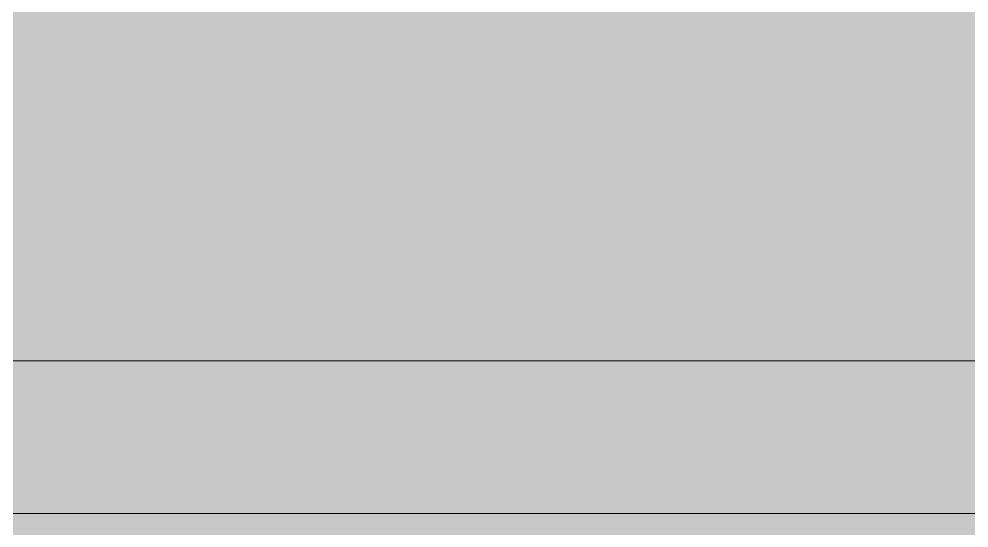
# Model space of a CAD drawing. Header units: inches. Extents: x -4266 to -1814, y 9706 to 12441.
# Drawn here: x -3039.77 to -3027.32, y 11285.08 to 11291.75 of the extents above; entities that cross this region are included whole.
import ezdxf

# ---------------------------------------------------------------- set-up
doc = ezdxf.new("R2010")
doc.units = ezdxf.units.IN
doc.header["$MEASUREMENT"] = 0
doc.linetypes.add('Dash', pattern=[0.25, 0.125, -0.125])
for name, color, linetype, lineweight in [('0-1', 7, 'Continuous', 5), ('0-3', 7, 'Continuous', 9), ('A-DOOR-4', 10, 'Continuous', 13), ('A-DOOR-7', 59, 'Continuous', 13), ('A-DOOR-HDLN-1', 170, 'Dash', 13)]:
    doc.layers.add(name, color=color, linetype=linetype, lineweight=lineweight)
doc.layers.add('A-AREA-PATT-5', color=51, linetype='Continuous', lineweight=9, transparency=1)

# ---------------------------------------------------------------- blocks, each defined once
blk = doc.blocks.new('GLASS GARAGE DOOR B - DOOR AT COMMUNITY ROOM-2435622-FLOOR PLAN - 1ST FLOOR')
at = {"layer": 'A-DOOR-7'}
blk.add_hatch(color=256, dxfattribs=at).paths.add_polyline_path([(25.733, 6.749), (127, 6.749), (127, 8.749), (5, 8.749), (5, 6.749)], flags=0)
at = {"layer": 'A-DOOR-4'}
for p, q in [((5, 8.749), (127, 8.749)), ((127, 6.749), (5, 6.749))]:
    blk.add_line(p, q, dxfattribs=at)
at = {"layer": 'A-DOOR-HDLN-1'}
blk.add_line((3, 6.749), (129, 6.749), dxfattribs=at)
blk = doc.blocks.new('CTR - 1st Phase - Shell_rvt-1-FLOOR PLAN - 1ST FLOOR')
at = {"layer": '0-3'}
blk.add_blockref('GLASS GARAGE DOOR B - DOOR AT COMMUNITY ROOM-2435622-FLOOR PLAN - 1ST FLOOR', (-3153.324, 11278.517), dxfattribs=at)

msp = doc.modelspace()

# ---------------------------------------------------------------- hatches: boundary and pattern name
at = {"layer": 'A-AREA-PATT-5'}
h = msp.add_hatch(color=256, dxfattribs=at)
h.paths.add_polyline_path([(-2947.12374, 11280.6019), (-2947.12374, 11281.2894), (-2945.12374, 11281.2894), (-2945.12374, 11284.9144), (-2944.93004, 11284.9144), (-2944.93004, 11400.2269), (-2948.07374, 11400.2269), (-2948.07374, 11405.6019), (-2948.57374, 11405.6019), (-2948.57374, 11407.6019), (-2946.63624, 11407.6019), (-2946.63624, 11408.2269), (-2945.69874, 11408.2269), (-2945.69874, 11440.9769), (-2946.63624, 11440.9769), (-2946.63624, 11441.6019), (-2948.57374, 11441.6019), (-2948.57374, 11443.6019), (-2948.07374, 11443.6019), (-2948.07374, 11445.2269), (-2984.69874, 11445.2269), (-2984.69874, 11469.4144), (-3044.22374, 11469.4144), (-3044.22374, 11468.9144), (-3046.22374, 11468.9144), (-3046.22374, 11470.8519), (-3046.84874, 11470.8519), (-3046.84874, 11471.7894), (-3081.59874, 11471.7894), (-3081.59874, 11470.8519), (-3082.22374, 11470.8519), (-3082.22374, 11468.9144), (-3084.22374, 11468.9144), (-3084.22374, 11469.4144), (-3140.12374, 11469.4144), (-3140.12374, 11469.7894), (-3367.87374, 11469.7894), (-3367.87374, 11322.30481), (-3369.87374, 11322.30481), (-3369.87374, 11286.30481), (-3367.87374, 11286.30481), (-3367.87374, 11284.30481), (-3369.87374, 11284.30481), (-3369.87374, 11283.5394), (-3367.87374, 11283.5394), (-3367.87374, 11281.5394), (-3369.87374, 11281.5394), (-3369.87374, 11281.2894), (-3327.72374, 11281.2894), (-3327.72374, 11280.6019), (-3292.72374, 11280.6019), (-3292.72374, 11281.2894), (-3290.72374, 11281.2894), (-3290.72374, 11284.9144), (-3281.32374, 11284.9144), (-3281.32374, 11280.6019), (-3161.32374, 11280.6019), (-3161.32374, 11284.9144), (-3147.32374, 11284.9144), (-3147.32374, 11280.6019), (-3027.32374, 11280.6019), (-3027.32374, 11284.9144), (-3021.92374, 11284.9144), (-3021.92374, 11281.2894), (-2947.12686, 11281.2894), (-2947.12686, 11280.6019)], flags=0)
h.paths.add_polyline_path([(-3088.69874, 11285.26596), (-3148.32374, 11285.26596), (-3148.32374, 11287.26596), (-3026.32374, 11287.26596), (-3026.32374, 11285.26596), (-3085.94874, 11285.26596)], flags=0)
h.paths.add_polyline_path([(-3281.32374, 11285.26596), (-3282.32374, 11285.26596), (-3282.32374, 11287.26596), (-3160.32374, 11287.26596), (-3160.32374, 11285.26596), (-3278.99521, 11285.26596)], flags=0)
h.paths.add_polyline_path([(-3025.64215, 11286.6164), (-3026.04249, 11286.6164), (-3026.04249, 11289.36378), (-3025.04249, 11289.36378), (-3025.04249, 11286.6164), (-3025.54777, 11286.6164)], flags=0)
h.paths.add_polyline_path([(-3159.04249, 11286.6164), (-3160.04249, 11286.6164), (-3160.04249, 11289.36378), (-3159.04249, 11289.36378), (-3159.04249, 11287.26596)], flags=0)
h.paths.add_polyline_path([(-3283.60499, 11286.6164), (-3283.60499, 11289.36378), (-3282.60499, 11289.36378), (-3282.60499, 11286.6164)], flags=0)
h.paths.add_polyline_path([(-3149.60499, 11286.6164), (-3149.60499, 11289.36378), (-3148.60499, 11289.36378), (-3148.60499, 11286.6164)], flags=0)
h.paths.add_polyline_path([(-2980.57374, 11439.8519), (-2982.57374, 11439.8519), (-2982.57374, 11441.6019), (-2948.57374, 11441.6019), (-2948.57374, 11439.8519), (-2979.94874, 11439.8519)], flags=0)

# ---------------------------------------------------------------- block references
at = {"layer": '0-1'}
msp.add_blockref('CTR - 1st Phase - Shell_rvt-1-FLOOR PLAN - 1ST FLOOR', (0, 0), dxfattribs=at)

doc.saveas('drawing.dxf')
